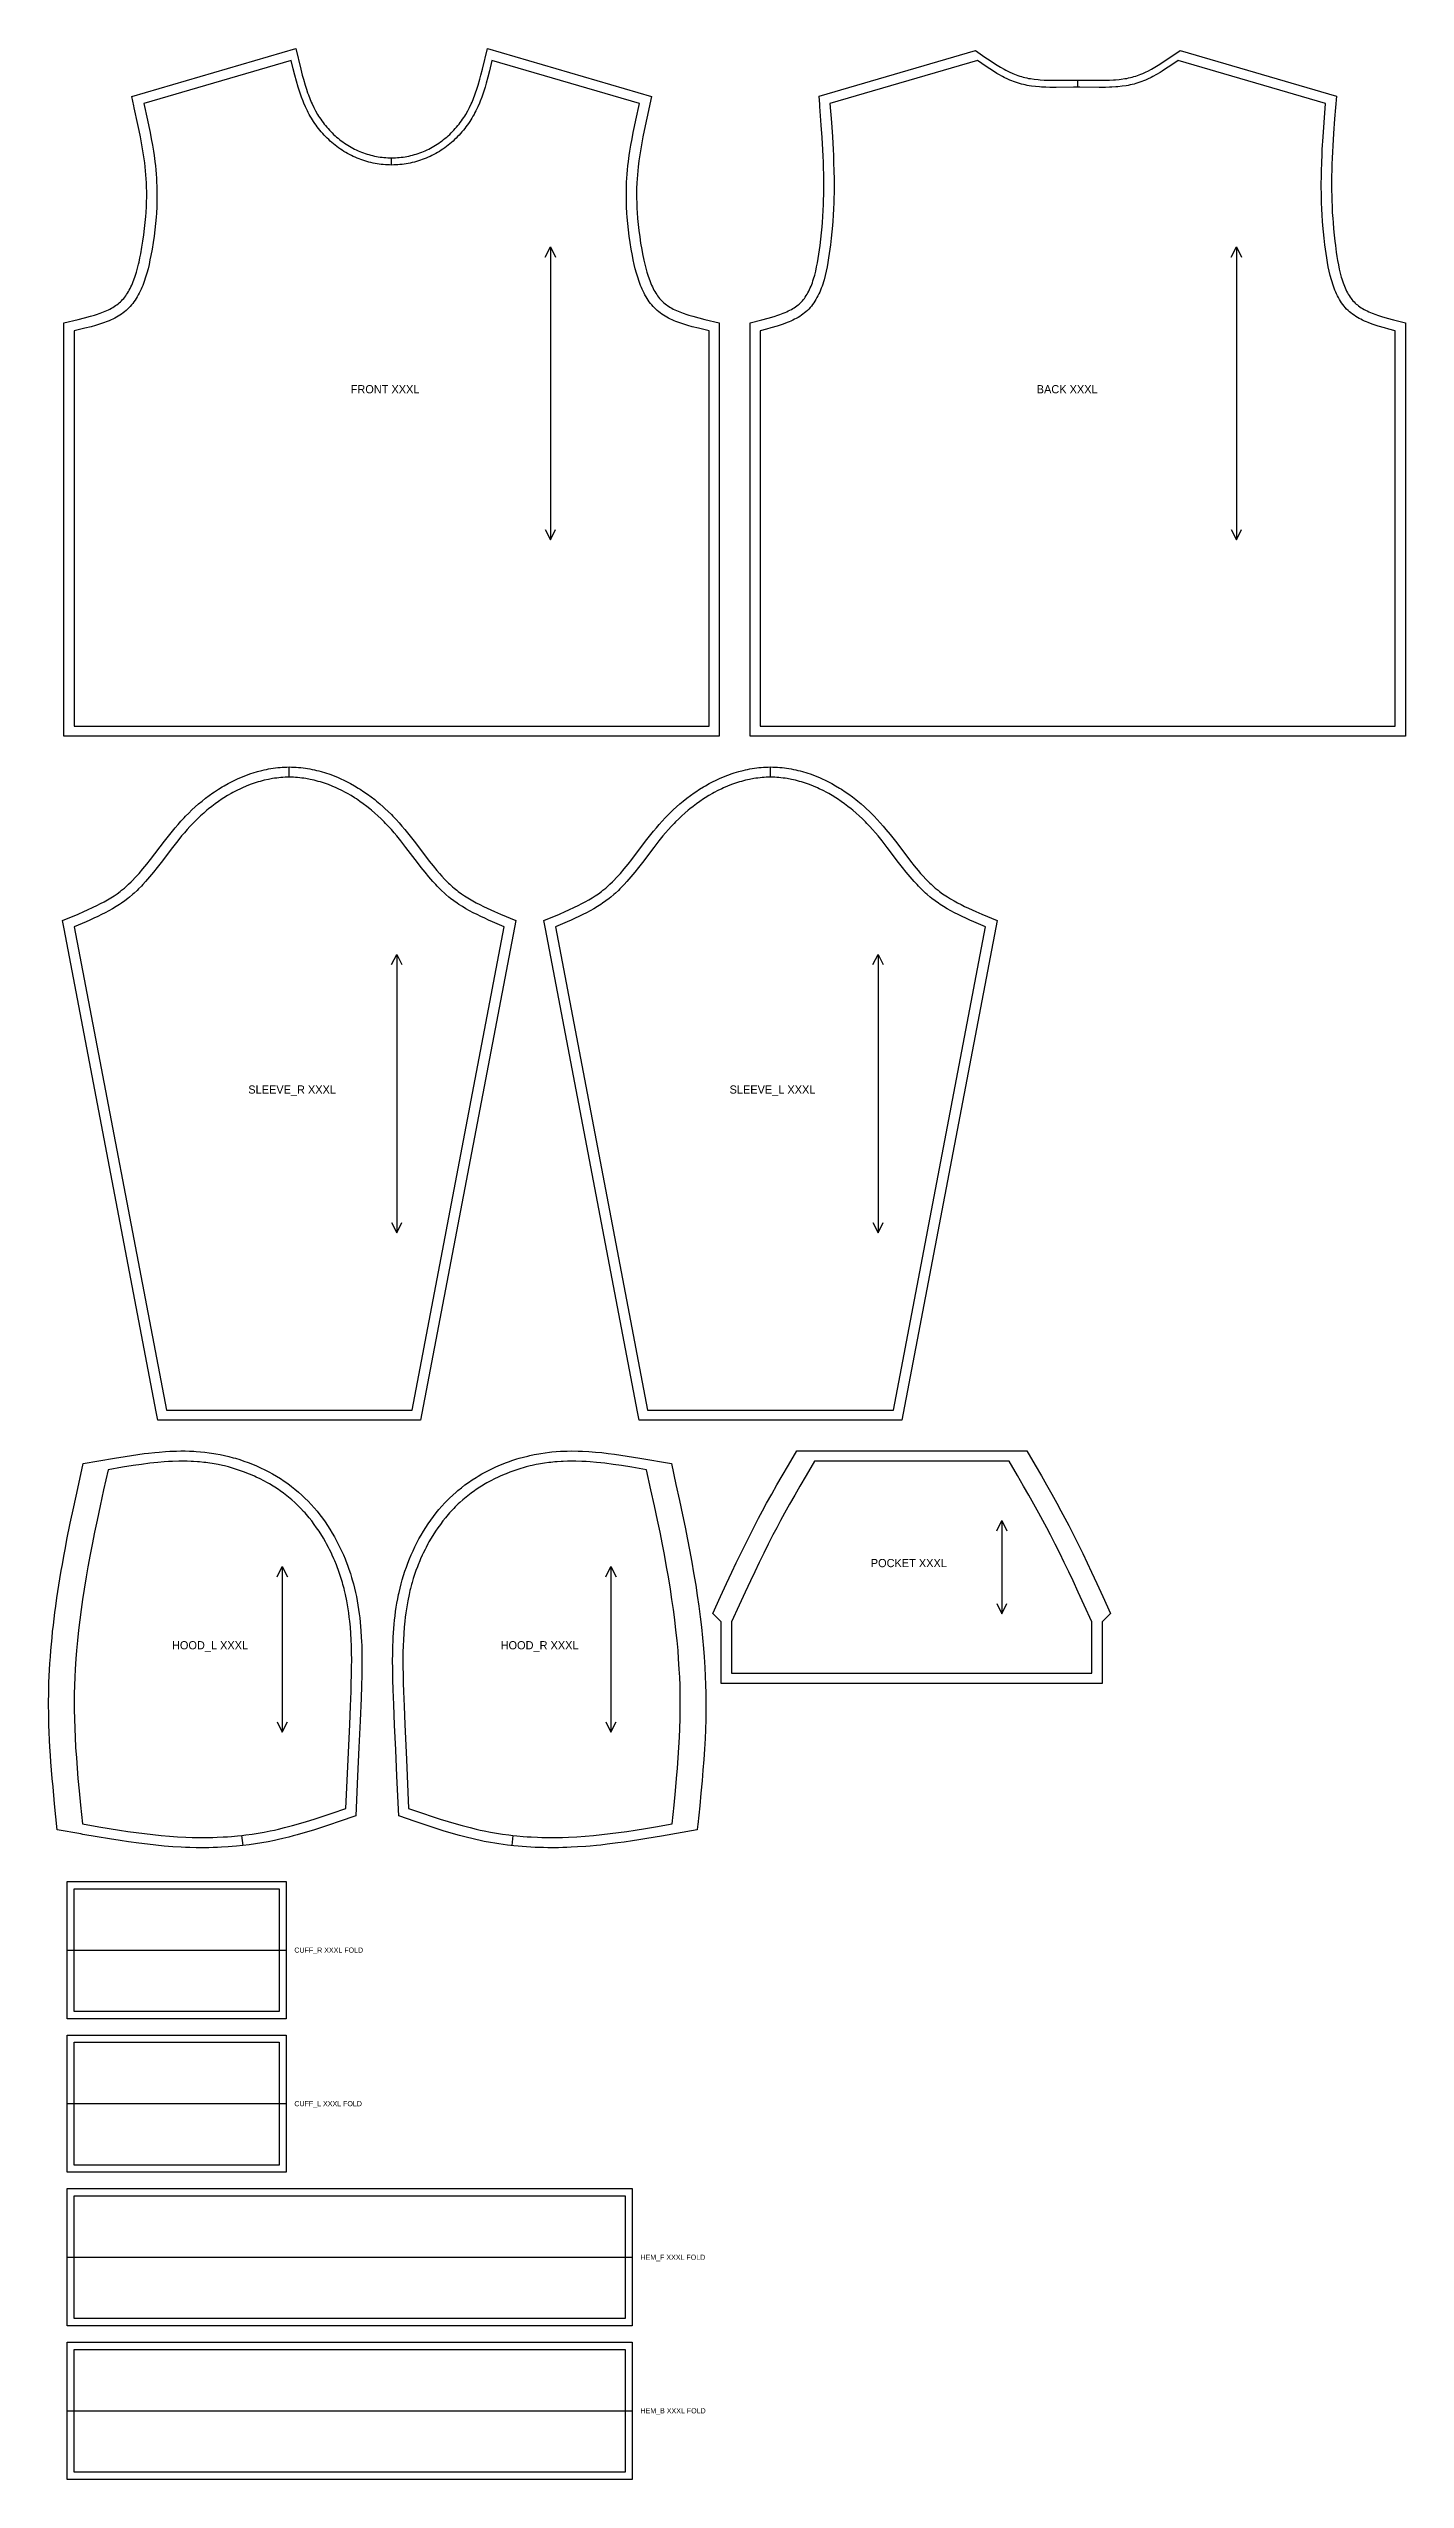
# Model space of a CAD drawing. Extents: x 10 to 1335, y 28 to 2402.
import ezdxf

# ---------------------------------------------------------------- set-up
doc = ezdxf.new("R2010")
doc.units = 0
for name, color, linetype in [('CUT', 7, 'CONTINUOUS'), ('FOLD', 6, 'CONTINUOUS'), ('GRAIN', 3, 'CONTINUOUS'), ('NOTCH', 1, 'CONTINUOUS'), ('SEW', 5, 'CONTINUOUS'), ('TEXT', 2, 'CONTINUOUS')]:
    doc.layers.add(name, color=color, linetype=linetype)

msp = doc.modelspace()

# ---------------------------------------------------------------- linework, layer by layer
at = {"layer": 'CUT'}
for points in [[(93.235, 2346.508), (91.218, 2355.645), (251.387, 2402.361), (256.25, 2382.26), (257.772, 2376.325), (258.831, 2372.417), (260.511, 2366.64), (261.707, 2362.853), (262.974, 2359.122), (263.637, 2357.28), (265.029, 2353.643), (266.516, 2350.074), (267.298, 2348.316), (268.945, 2344.855), (270.709, 2341.472), (272.601, 2338.168), (273.607, 2336.532), (274.648, 2334.915), (275.727, 2333.316), (276.84, 2331.737), (277.988, 2330.179), (279.17, 2328.643), (280.386, 2327.129), (281.634, 2325.64), (282.914, 2324.176), (284.225, 2322.739), (285.567, 2321.329), (286.938, 2319.947), (288.338, 2318.595), (289.766, 2317.274), (291.221, 2315.984), (292.703, 2314.728), (294.211, 2313.504), (295.743, 2312.316), (297.301, 2311.163), (298.881, 2310.048), (300.485, 2308.969), (302.11, 2307.93), (303.757, 2306.93), (305.424, 2305.971), (307.112, 2305.052), (308.781, 2304.195), (310.472, 2303.377), (312.181, 2302.599), (313.908, 2301.86), (315.652, 2301.162), (317.411, 2300.504), (319.186, 2299.887), (320.974, 2299.311), (322.775, 2298.777), (324.587, 2298.284), (326.411, 2297.833), (328.244, 2297.423), (330.085, 2297.056), (331.934, 2296.732), (333.789, 2296.45), (335.65, 2296.21), (337.516, 2296.014), (339.384, 2295.861), (341.255, 2295.752), (343.127, 2295.686), (345, 2295.664), (346.873, 2295.686), (348.745, 2295.752), (350.616, 2295.861), (352.484, 2296.014), (354.35, 2296.21), (356.211, 2296.45), (358.066, 2296.732), (359.915, 2297.056), (361.756, 2297.423), (363.589, 2297.833), (365.413, 2298.284), (367.225, 2298.777), (369.026, 2299.311), (370.814, 2299.887), (372.589, 2300.504), (374.348, 2301.162), (376.092, 2301.86), (377.819, 2302.599), (379.528, 2303.377), (381.219, 2304.195), (382.888, 2305.052), (384.576, 2305.971), (386.243, 2306.93), (387.89, 2307.93), (389.515, 2308.969), (391.119, 2310.048), (392.699, 2311.163), (394.257, 2312.316), (395.789, 2313.504), (397.297, 2314.728), (398.779, 2315.984), (400.234, 2317.274), (401.662, 2318.595), (403.062, 2319.947), (404.433, 2321.329), (405.775, 2322.739), (407.086, 2324.176), (408.366, 2325.64), (409.614, 2327.129), (410.83, 2328.643), (412.012, 2330.179), (413.16, 2331.737), (414.273, 2333.316), (415.352, 2334.915), (416.393, 2336.532), (417.399, 2338.168), (419.291, 2341.472), (421.055, 2344.855), (422.702, 2348.316), (423.484, 2350.074), (424.971, 2353.643), (426.363, 2357.28), (427.026, 2359.122), (428.293, 2362.853), (429.489, 2366.64), (431.169, 2372.417), (432.228, 2376.325), (433.75, 2382.26), (438.613, 2402.361), (598.782, 2355.645), (594.104, 2334.38), (591.567, 2322.338), (590.376, 2316.351), (589.621, 2312.374), (588.554, 2306.428), (587.892, 2302.478), (586.982, 2296.576), (586.437, 2292.656), (585.719, 2286.801), (585.312, 2282.913), (584.967, 2279.038), (584.689, 2275.202), (584.472, 2271.366), (584.262, 2265.607), (584.198, 2261.761), (584.213, 2255.976), (584.296, 2252.107), (584.529, 2246.278), (584.755, 2242.373), (585.199, 2236.481), (585.765, 2230.542), (586.453, 2224.549), (587.259, 2218.497), (588.181, 2212.379), (589.218, 2206.182), (589.974, 2202.032), (591.222, 2195.862), (592.143, 2191.812), (593.144, 2187.834), (594.233, 2183.949), (595.416, 2180.175), (596.045, 2178.336), (597.381, 2174.764), (598.088, 2173.037), (598.823, 2171.352), (599.586, 2169.711), (600.376, 2168.116), (601.194, 2166.569), (602.041, 2165.072), (602.915, 2163.626), (603.818, 2162.234), (604.749, 2160.896), (605.709, 2159.613), (606.698, 2158.386), (607.716, 2157.216), (608.765, 2156.102), (609.849, 2155.04), (610.945, 2154.053), (612.093, 2153.098), (613.294, 2152.174), (614.547, 2151.28), (615.852, 2150.416), (617.209, 2149.58), (618.618, 2148.771), (620.078, 2147.989), (621.587, 2147.233), (623.144, 2146.503), (624.747, 2145.797), (628.087, 2144.455), (629.82, 2143.817), (633.401, 2142.603), (635.246, 2142.023), (639.031, 2140.913), (644.92, 2139.348), (651.013, 2137.862), (665, 2134.613), (665, 1730.664), (25, 1730.664), (25, 2134.613), (38.987, 2137.862), (45.08, 2139.348), (50.969, 2140.913), (54.754, 2142.023), (56.599, 2142.603), (60.18, 2143.817), (61.913, 2144.455), (65.253, 2145.797), (66.856, 2146.503), (68.413, 2147.233), (69.922, 2147.989), (71.382, 2148.771), (72.791, 2149.58), (74.148, 2150.416), (75.453, 2151.28), (76.706, 2152.174), (77.907, 2153.098), (79.055, 2154.053), (80.151, 2155.04), (81.235, 2156.102), (82.284, 2157.216), (83.302, 2158.386), (84.291, 2159.613), (85.251, 2160.896), (86.182, 2162.234), (87.085, 2163.626), (87.959, 2165.072), (88.806, 2166.569), (89.624, 2168.116), (90.414, 2169.711), (91.177, 2171.352), (91.912, 2173.037), (92.619, 2174.764), (93.3, 2176.531), (94.584, 2180.175), (95.767, 2183.949), (96.856, 2187.834), (97.857, 2191.812), (98.327, 2193.829), (99.21, 2197.908), (100.026, 2202.032), (101.141, 2208.261), (102.139, 2214.426), (103.023, 2220.522), (103.79, 2226.553), (104.437, 2232.527), (104.963, 2238.45), (105.245, 2242.373), (105.563, 2248.225), (105.704, 2252.107), (105.806, 2257.907), (105.802, 2261.761), (105.683, 2267.527), (105.528, 2271.366), (105.311, 2275.202), (105.033, 2279.038), (104.688, 2282.913), (104.281, 2286.801), (103.816, 2290.701), (103.018, 2296.576), (102.423, 2300.508), (101.446, 2306.428), (100.744, 2310.389), (99.624, 2316.351), (98.433, 2322.338), (97.187, 2328.348), (93.683, 2344.481)], [(763.03, 2347.893), (762.404, 2355.99), (915.039, 2400.509), (924.409, 2394.067), (929.534, 2390.597), (934.627, 2387.274), (938.011, 2385.172), (939.701, 2384.162), (943.079, 2382.235), (944.767, 2381.322), (948.146, 2379.607), (951.528, 2378.055), (953.222, 2377.345), (954.918, 2376.68), (956.617, 2376.063), (958.322, 2375.495), (960.032, 2374.977), (961.762, 2374.503), (963.513, 2374.071), (965.284, 2373.679), (967.076, 2373.326), (968.887, 2373.01), (972.571, 2372.481), (976.33, 2372.08), (978.237, 2371.923), (982.104, 2371.686), (984.062, 2371.602), (988.025, 2371.495), (994.078, 2371.453), (1012.867, 2371.659), (1019.259, 2371.644), (1035.922, 2371.453), (1041.975, 2371.495), (1045.938, 2371.602), (1049.838, 2371.792), (1051.763, 2371.923), (1055.559, 2372.266), (1057.429, 2372.481), (1061.113, 2373.01), (1062.924, 2373.326), (1064.716, 2373.679), (1066.487, 2374.071), (1068.238, 2374.503), (1069.968, 2374.977), (1071.678, 2375.495), (1073.383, 2376.063), (1075.082, 2376.68), (1076.778, 2377.345), (1078.472, 2378.055), (1081.854, 2379.607), (1083.544, 2380.445), (1086.921, 2382.235), (1088.61, 2383.182), (1091.989, 2385.172), (1093.68, 2386.21), (1097.068, 2388.361), (1100.466, 2390.597), (1103.878, 2392.898), (1114.961, 2400.509), (1267.596, 2355.99), (1265.88, 2333.656), (1264.865, 2319.492), (1264.107, 2307.429), (1263.782, 2301.43), (1263.5, 2295.455), (1263.266, 2289.506), (1263.086, 2283.586), (1262.965, 2277.686), (1262.919, 2273.753), (1262.905, 2267.869), (1262.933, 2263.951), (1263.034, 2258.075), (1263.141, 2254.154), (1263.363, 2248.26), (1263.661, 2242.342), (1264.038, 2236.39), (1264.335, 2232.399), (1264.849, 2226.37), (1265.448, 2220.281), (1266.136, 2214.124), (1266.645, 2209.975), (1267.491, 2203.658), (1268.118, 2199.44), (1268.806, 2195.255), (1269.566, 2191.122), (1270.409, 2187.063), (1271.343, 2183.097), (1272.377, 2179.247), (1272.934, 2177.372), (1274.132, 2173.734), (1274.774, 2171.977), (1275.446, 2170.265), (1276.147, 2168.599), (1276.879, 2166.983), (1277.641, 2165.417), (1278.434, 2163.905), (1279.258, 2162.449), (1280.113, 2161.048), (1280.998, 2159.706), (1281.915, 2158.421), (1282.863, 2157.197), (1283.844, 2156.031), (1284.858, 2154.924), (1285.912, 2153.871), (1286.977, 2152.897), (1288.102, 2151.953), (1289.287, 2151.038), (1290.53, 2150.151), (1291.832, 2149.292), (1293.193, 2148.459), (1294.611, 2147.652), (1296.085, 2146.869), (1297.613, 2146.112), (1299.194, 2145.378), (1300.825, 2144.666), (1302.504, 2143.977), (1305.997, 2142.658), (1307.805, 2142.027), (1311.533, 2140.813), (1317.366, 2139.086), (1323.425, 2137.428), (1335, 2134.363), (1335, 1730.664), (695, 1730.664), (695, 2134.363), (706.575, 2137.428), (712.634, 2139.086), (718.467, 2140.813), (722.195, 2142.027), (724.003, 2142.658), (727.496, 2143.977), (729.175, 2144.666), (730.806, 2145.378), (732.387, 2146.112), (733.915, 2146.869), (735.389, 2147.652), (736.807, 2148.459), (738.168, 2149.292), (739.47, 2150.151), (740.713, 2151.038), (741.898, 2151.953), (743.023, 2152.897), (744.088, 2153.871), (745.142, 2154.924), (746.156, 2156.031), (747.137, 2157.197), (748.085, 2158.421), (749.002, 2159.706), (749.887, 2161.048), (750.742, 2162.449), (751.566, 2163.905), (752.359, 2165.417), (753.121, 2166.983), (753.853, 2168.599), (754.554, 2170.265), (755.226, 2171.977), (755.868, 2173.734), (756.481, 2175.533), (757.066, 2177.372), (758.153, 2181.156), (759.136, 2185.067), (760.023, 2189.082), (760.823, 2193.181), (761.546, 2197.342), (762.202, 2201.546), (762.802, 2205.773), (763.355, 2209.975), (764.103, 2216.184), (764.761, 2222.318), (765.332, 2228.386), (765.665, 2232.399), (766.096, 2238.378), (766.447, 2244.318), (766.719, 2250.227), (766.859, 2254.154), (767.008, 2260.034), (767.067, 2263.951), (767.098, 2269.829), (767.081, 2273.753), (767.002, 2279.656), (766.86, 2285.556), (766.662, 2291.486), (766.411, 2297.444), (766.114, 2303.427), (765.402, 2315.462), (764.568, 2327.575), (763.187, 2345.856)], [(25.177, 1542.691), (23.665, 1550.623), (38.761, 1557.031), (44.417, 1559.488), (48.131, 1561.146), (53.602, 1563.682), (57.173, 1565.415), (60.674, 1567.19), (64.099, 1569.013), (67.442, 1570.891), (70.697, 1572.83), (73.857, 1574.835), (76.919, 1576.914), (79.877, 1579.071), (81.317, 1580.183), (84.087, 1582.446), (86.798, 1584.822), (88.133, 1586.05), (90.766, 1588.586), (92.066, 1589.892), (94.634, 1592.576), (95.904, 1593.952), (98.42, 1596.769), (102.144, 1601.143), (105.825, 1605.676), (109.484, 1610.343), (123.06, 1628.185), (128.217, 1634.783), (130.87, 1638.07), (133.585, 1641.338), (136.368, 1644.579), (139.25, 1647.808), (142.225, 1651.007), (143.739, 1652.583), (146.819, 1655.686), (149.968, 1658.722), (153.186, 1661.686), (156.473, 1664.575), (159.829, 1667.385), (163.255, 1670.112), (166.749, 1672.752), (170.312, 1675.303), (172.119, 1676.543), (175.785, 1678.95), (179.519, 1681.258), (181.412, 1682.373), (185.248, 1684.522), (189.152, 1686.562), (191.129, 1687.539), (195.134, 1689.405), (199.204, 1691.15), (203.334, 1692.768), (207.525, 1694.255), (209.643, 1694.948), (213.919, 1696.227), (218.245, 1697.36), (220.426, 1697.869), (222.618, 1698.338), (224.82, 1698.767), (227.032, 1699.155), (229.253, 1699.501), (231.483, 1699.804), (233.72, 1700.063), (235.965, 1700.277), (238.216, 1700.445), (240.472, 1700.566), (242.734, 1700.64), (245, 1700.664), (247.266, 1700.64), (249.528, 1700.566), (251.784, 1700.445), (254.035, 1700.277), (256.28, 1700.063), (258.517, 1699.804), (260.747, 1699.501), (262.968, 1699.155), (265.18, 1698.767), (267.382, 1698.338), (269.574, 1697.869), (271.755, 1697.36), (273.924, 1696.812), (276.081, 1696.227), (280.357, 1694.948), (284.578, 1693.528), (288.739, 1691.975), (292.839, 1690.293), (294.866, 1689.405), (298.871, 1687.539), (302.808, 1685.556), (304.752, 1684.522), (308.588, 1682.373), (312.356, 1680.117), (314.215, 1678.95), (317.881, 1676.543), (321.478, 1674.039), (325.007, 1671.443), (328.467, 1668.759), (330.171, 1667.385), (333.527, 1664.575), (336.814, 1661.686), (338.432, 1660.213), (341.615, 1657.213), (344.73, 1654.143), (346.261, 1652.583), (349.271, 1649.415), (352.211, 1646.187), (355.032, 1642.963), (357.78, 1639.707), (361.783, 1634.783), (366.94, 1628.185), (378.079, 1613.516), (381.734, 1608.774), (385.398, 1604.149), (389.092, 1599.666), (391.58, 1596.769), (394.096, 1593.952), (396.645, 1591.222), (397.934, 1589.892), (400.544, 1587.306), (401.867, 1586.05), (404.55, 1583.62), (405.913, 1582.446), (408.683, 1580.183), (410.123, 1579.071), (413.081, 1576.914), (416.143, 1574.835), (417.711, 1573.824), (420.919, 1571.852), (424.219, 1569.945), (427.604, 1568.095), (431.068, 1566.297), (434.604, 1564.543), (438.207, 1562.829), (441.869, 1561.146), (445.583, 1559.488), (451.239, 1557.031), (466.335, 1550.623), (373.273, 1062.564), (116.727, 1062.564), (115.177, 1070.691)], [(495.177, 1542.691), (493.665, 1550.623), (508.761, 1557.031), (514.417, 1559.488), (518.131, 1561.146), (523.602, 1563.682), (527.173, 1565.415), (530.674, 1567.19), (534.099, 1569.013), (537.442, 1570.891), (540.697, 1572.83), (543.857, 1574.835), (546.919, 1576.914), (549.877, 1579.071), (551.317, 1580.183), (554.087, 1582.446), (556.798, 1584.822), (558.133, 1586.05), (560.766, 1588.586), (562.066, 1589.892), (564.634, 1592.576), (565.904, 1593.952), (568.42, 1596.769), (572.144, 1601.143), (575.825, 1605.676), (579.484, 1610.343), (593.06, 1628.185), (598.217, 1634.783), (600.87, 1638.07), (603.585, 1641.338), (606.368, 1644.579), (609.25, 1647.808), (612.225, 1651.007), (613.739, 1652.583), (616.819, 1655.686), (619.968, 1658.722), (623.186, 1661.686), (626.473, 1664.575), (629.829, 1667.385), (633.255, 1670.112), (636.749, 1672.752), (640.312, 1675.303), (642.119, 1676.543), (645.785, 1678.95), (649.519, 1681.258), (651.412, 1682.373), (655.248, 1684.522), (659.152, 1686.562), (661.129, 1687.539), (665.134, 1689.405), (669.204, 1691.15), (673.334, 1692.768), (677.525, 1694.255), (679.643, 1694.948), (683.919, 1696.227), (688.245, 1697.36), (690.426, 1697.869), (692.618, 1698.338), (694.82, 1698.767), (697.032, 1699.155), (699.253, 1699.501), (701.483, 1699.804), (703.72, 1700.063), (705.965, 1700.277), (708.216, 1700.445), (710.472, 1700.566), (712.734, 1700.64), (715, 1700.664), (717.266, 1700.64), (719.528, 1700.566), (721.784, 1700.445), (724.035, 1700.277), (726.28, 1700.063), (728.517, 1699.804), (730.747, 1699.501), (732.968, 1699.155), (735.18, 1698.767), (737.382, 1698.338), (739.574, 1697.869), (741.755, 1697.36), (743.924, 1696.812), (746.081, 1696.227), (750.357, 1694.948), (754.578, 1693.528), (758.739, 1691.975), (762.839, 1690.293), (764.866, 1689.405), (768.871, 1687.539), (772.808, 1685.556), (774.752, 1684.522), (778.588, 1682.373), (782.356, 1680.117), (784.215, 1678.95), (787.881, 1676.543), (791.478, 1674.039), (795.007, 1671.443), (798.467, 1668.759), (800.171, 1667.385), (803.527, 1664.575), (806.814, 1661.686), (808.432, 1660.213), (811.615, 1657.213), (814.73, 1654.143), (816.261, 1652.583), (819.271, 1649.415), (822.211, 1646.187), (825.032, 1642.963), (827.78, 1639.707), (831.783, 1634.783), (836.94, 1628.185), (848.079, 1613.516), (851.734, 1608.774), (855.398, 1604.149), (859.092, 1599.666), (861.58, 1596.769), (864.096, 1593.952), (866.645, 1591.222), (867.934, 1589.892), (870.544, 1587.306), (871.867, 1586.05), (874.55, 1583.62), (875.913, 1582.446), (878.683, 1580.183), (880.123, 1579.071), (883.081, 1576.914), (886.143, 1574.835), (887.711, 1573.824), (890.919, 1571.852), (894.219, 1569.945), (897.604, 1568.095), (901.068, 1566.297), (904.604, 1564.543), (908.207, 1562.829), (911.869, 1561.146), (915.583, 1559.488), (921.239, 1557.031), (936.335, 1550.623), (843.273, 1062.564), (586.727, 1062.564), (585.177, 1070.691)], [(41.3, 658.429), (18.484, 662.394), (15.887, 688.019), (14.33, 704.339), (13.601, 712.537), (12.915, 720.758), (12.281, 729.005), (11.844, 735.206), (11.321, 743.496), (10.977, 749.73), (10.591, 758.064), (10.36, 764.332), (10.182, 770.613), (10.063, 776.909), (10.005, 783.22), (10.012, 789.543), (10.055, 793.738), (10.174, 800.024), (10.358, 806.303), (10.604, 812.575), (10.913, 818.839), (11.28, 825.094), (11.705, 831.342), (12.186, 837.58), (12.72, 843.809), (13.307, 850.029), (13.944, 856.239), (14.629, 862.438), (15.361, 868.627), (16.138, 874.805), (16.958, 880.971), (18.116, 889.175), (19.98, 901.44), (20.966, 907.553), (22.334, 915.684), (23.396, 921.766), (24.864, 929.886), (26.38, 937.979), (27.939, 946.047), (31.169, 962.112), (34.517, 978.09), (38.379, 995.97), (43.734, 1020.277), (74.484, 1025.527), (84.738, 1027.219), (90.92, 1028.184), (97.126, 1029.093), (103.356, 1029.93), (107.521, 1030.441), (113.79, 1031.124), (117.982, 1031.518), (124.29, 1032.003), (128.509, 1032.249), (134.857, 1032.491), (139.102, 1032.56), (143.357, 1032.549), (147.622, 1032.453), (151.896, 1032.268), (154.037, 1032.14), (158.325, 1031.811), (162.622, 1031.379), (166.917, 1030.842), (171.201, 1030.198), (173.341, 1029.836), (177.612, 1029.032), (181.87, 1028.122), (186.111, 1027.106), (190.332, 1025.984), (192.434, 1025.384), (196.619, 1024.104), (200.774, 1022.72), (204.898, 1021.231), (208.985, 1019.637), (213.034, 1017.94), (217.039, 1016.138), (220.998, 1014.232), (224.906, 1012.223), (228.761, 1010.11), (232.559, 1007.894), (236.295, 1005.574), (239.966, 1003.151), (243.568, 1000.625), (247.097, 997.995), (250.55, 995.262), (253.922, 992.427), (257.181, 989.516), (260.349, 986.514), (263.425, 983.425), (266.41, 980.253), (269.303, 977.002), (272.105, 973.676), (274.816, 970.277), (277.436, 966.809), (279.965, 963.277), (282.404, 959.683), (284.752, 956.03), (287.01, 952.323), (289.178, 948.564), (291.256, 944.757), (292.261, 942.836), (294.204, 938.962), (296.058, 935.048), (297.823, 931.097), (299.498, 927.112), (300.302, 925.108), (301.843, 921.078), (303.295, 917.022), (304.659, 912.944), (305.933, 908.845), (306.536, 906.789), (307.677, 902.667), (308.729, 898.53), (309.694, 894.388), (310.575, 890.241), (311.375, 886.09), (312.098, 881.936), (312.747, 877.78), (313.325, 873.622), (313.835, 869.462), (314.282, 865.303), (314.668, 861.144), (314.996, 856.986), (315.388, 850.752), (315.588, 846.599), (315.741, 842.449), (315.852, 838.302), (315.945, 832.09), (315.949, 823.823), (315.799, 813.523), (315.519, 803.266), (315.083, 791.026), (314.195, 768.858), (313.072, 742.771), (311.798, 714.76), (309.98, 676.014), (293.896, 670.533), (284.201, 667.28), (276.403, 664.727), (268.561, 662.243), (260.672, 659.85), (252.728, 657.573), (248.735, 656.484), (244.726, 655.432), (238.683, 653.932), (234.634, 652.987), (230.566, 652.089), (224.432, 650.839), (218.278, 649.717), (212.112, 648.724), (205.928, 647.856), (199.729, 647.11), (193.517, 646.482), (189.37, 646.128), (185.22, 645.823), (178.989, 645.459), (174.832, 645.276), (170.675, 645.141), (166.518, 645.051), (162.361, 645.006), (158.205, 645.005), (154.051, 645.047), (147.825, 645.19), (143.68, 645.336), (139.539, 645.522), (131.273, 646.01), (122.982, 646.652), (114.675, 647.437), (106.404, 648.348), (98.168, 649.371), (87.918, 650.783), (79.752, 652.003), (69.582, 653.616), (57.43, 655.644), (43.312, 658.079)], [(643.784, 665.735), (643.442, 662.394), (608.536, 656.335), (594.373, 653.948), (586.247, 652.637), (580.135, 651.691), (571.962, 650.49), (565.812, 649.642), (555.522, 648.348), (549.322, 647.654), (545.178, 647.228), (538.944, 646.652), (534.776, 646.311), (526.523, 645.747), (520.317, 645.424), (516.174, 645.258), (512.026, 645.132), (507.875, 645.047), (501.643, 645), (497.487, 645.023), (493.33, 645.09), (489.172, 645.203), (485.015, 645.362), (480.86, 645.568), (476.706, 645.823), (472.556, 646.128), (468.409, 646.482), (464.267, 646.887), (458.063, 647.594), (453.935, 648.132), (449.814, 648.724), (445.701, 649.372), (441.597, 650.076), (435.445, 651.243), (431.359, 652.089), (427.292, 652.987), (423.243, 653.932), (419.21, 654.922), (415.193, 655.953), (411.192, 657.024), (403.235, 659.269), (395.332, 661.635), (387.479, 664.098), (377.725, 667.28), (368.03, 670.533), (351.945, 676.014), (350.128, 714.76), (348.943, 740.767), (347.899, 764.839), (347.079, 784.962), (346.543, 799.177), (346.226, 809.414), (346.018, 819.698), (345.963, 827.954), (346.003, 834.159), (346.074, 838.302), (346.185, 842.449), (346.338, 846.599), (346.537, 850.752), (346.786, 854.908), (347.087, 859.065), (347.444, 863.224), (347.86, 867.383), (348.338, 871.542), (348.882, 875.701), (349.495, 879.858), (350.18, 884.014), (350.941, 888.166), (351.781, 892.315), (352.232, 894.388), (353.197, 898.53), (354.249, 902.667), (355.389, 906.789), (356.619, 910.897), (357.938, 914.986), (359.345, 919.053), (360.842, 923.097), (362.428, 927.112), (364.103, 931.097), (365.868, 935.048), (367.722, 938.962), (369.665, 942.836), (371.698, 946.666), (373.821, 950.45), (376.034, 954.183), (378.337, 957.864), (380.73, 961.487), (383.214, 965.051), (385.788, 968.551), (388.454, 971.985), (391.21, 975.348), (394.058, 978.637), (396.997, 981.849), (398.501, 983.425), (401.577, 986.514), (404.745, 989.516), (408.004, 992.427), (409.679, 993.858), (413.092, 996.642), (416.584, 999.323), (420.15, 1001.901), (423.787, 1004.375), (427.491, 1006.747), (429.367, 1007.894), (433.165, 1010.11), (437.019, 1012.223), (438.967, 1013.241), (442.902, 1015.198), (446.884, 1017.052), (448.892, 1017.94), (452.941, 1019.637), (457.028, 1021.231), (459.086, 1021.988), (463.226, 1023.425), (467.396, 1024.757), (469.492, 1025.384), (473.702, 1026.558), (477.933, 1027.627), (480.056, 1028.122), (484.314, 1029.032), (488.585, 1029.836), (490.724, 1030.198), (495.009, 1030.842), (499.304, 1031.379), (501.453, 1031.608), (505.746, 1031.988), (510.029, 1032.268), (512.168, 1032.372), (516.438, 1032.512), (520.698, 1032.564), (527.069, 1032.491), (531.303, 1032.347), (537.635, 1032.003), (543.944, 1031.518), (550.228, 1030.908), (556.489, 1030.191), (562.726, 1029.381), (568.94, 1028.494), (575.13, 1027.546), (587.442, 1025.527), (618.192, 1020.277), (622.679, 999.932), (626.13, 984.06), (629.095, 970.111), (631.577, 958.105), (633.987, 946.047), (635.929, 935.958), (638.168, 923.799), (639.939, 913.654), (641.946, 901.44), (643.51, 891.223), (644.968, 880.971), (646.31, 870.688), (647.53, 860.373), (648.619, 850.029), (649.568, 839.658), (650.221, 831.342), (650.897, 820.925), (651.321, 812.575), (651.637, 804.211), (651.839, 795.834), (651.923, 787.434), (651.889, 779.011), (651.744, 770.613), (651.418, 760.152), (651.053, 751.811), (650.481, 741.421), (649.794, 731.07), (649.011, 720.758), (648.146, 710.485), (647.025, 698.208), (645.837, 685.985), (643.991, 667.753)], [(676.926, 805.564), (666.926, 805.564), (666.926, 865.564), (658.736, 873.879), (666.256, 890.305), (672.16, 903.105), (677.282, 914.083), (681.607, 923.229), (685.993, 932.366), (690.45, 941.491), (694.989, 950.597), (699.619, 959.679), (703.396, 966.925), (707.251, 974.164), (711.193, 981.409), (716.186, 990.394), (721.238, 999.31), (726.332, 1008.164), (732.478, 1018.72), (740.685, 1032.702), (757.926, 1032.564), (947.926, 1032.564), (965.166, 1032.702), (973.374, 1018.72), (979.52, 1008.164), (984.614, 999.31), (989.666, 990.394), (994.659, 981.409), (998.601, 974.164), (1002.456, 966.925), (1006.233, 959.679), (1010.863, 950.597), (1015.402, 941.491), (1019.859, 932.366), (1024.245, 923.229), (1028.57, 914.083), (1033.692, 903.105), (1039.596, 890.305), (1047.116, 873.879), (1038.926, 865.564), (1038.926, 805.564), (1028.926, 805.564)], [(28, 612), (242, 612), (242, 478), (28, 478)], [(28, 462), (242, 462), (242, 328), (28, 328)], [(28, 312), (580, 312), (580, 178), (28, 178)], [(28, 162), (580, 162), (580, 28), (28, 28)]]:
    msp.add_lwpolyline(points, close=True, dxfattribs=at)
at = {"layer": 'FOLD'}
for points in [[(28, 545), (242, 545)], [(28, 395), (242, 395)], [(28, 245), (580, 245)], [(28, 95), (580, 95)]]:
    msp.add_lwpolyline(points, dxfattribs=at)
at = {"layer": 'GRAIN'}
for points in [[(495, 2198.664), (500, 2208.664), (505, 2198.664)], [(500, 2208.664), (500, 1922.664)], [(1165, 2198.664), (1170, 2208.664), (1175, 2198.664)], [(1170, 2208.664), (1170, 1922.664)], [(495, 1932.664), (500, 1922.664), (505, 1932.664)], [(1165, 1932.664), (1170, 1922.664), (1175, 1932.664)], [(345, 1507.596), (350, 1517.596), (355, 1507.596)], [(350, 1517.596), (350, 1245.632)], [(815, 1507.596), (820, 1517.596), (825, 1507.596)], [(820, 1517.596), (820, 1245.632)], [(345, 1255.632), (350, 1245.632), (355, 1255.632)], [(815, 1255.632), (820, 1245.632), (825, 1255.632)], [(935.926, 954.604), (940.926, 964.604), (945.926, 954.604)], [(940.926, 964.604), (940.926, 873.524)], [(233.222, 909.646), (238.222, 919.646), (243.222, 909.646)], [(238.222, 919.646), (238.222, 757.918)], [(554.185, 909.646), (559.185, 919.646), (564.185, 909.646)], [(559.185, 919.646), (559.185, 757.918)], [(935.926, 883.524), (940.926, 873.524), (945.926, 883.524)], [(233.222, 767.918), (238.222, 757.918), (243.222, 767.918)], [(554.185, 767.918), (559.185, 757.918), (564.185, 767.918)]]:
    msp.add_lwpolyline(points, dxfattribs=at)
at = {"layer": 'NOTCH'}
for points in [[(1015, 2364.664), (1015, 2371.664)], [(345, 2288.664), (345, 2295.664)], [(245, 1690.664), (245, 1700.664)], [(715, 1690.664), (715, 1700.664)], [(198.433, 657.028), (199.526, 647.088)], [(463.493, 657.028), (462.4, 647.088)]]:
    msp.add_lwpolyline(points, dxfattribs=at)
at = {"layer": 'SEW'}
for points in [[(103, 2348.664), (106.541, 2332.44), (107.817, 2326.359), (109.045, 2320.279), (110.211, 2314.202), (111.301, 2308.128), (112.302, 2302.058), (112.914, 2298.014), (113.738, 2291.952), (114.219, 2287.914), (114.641, 2283.878), (115, 2279.844), (115.291, 2275.846), (115.516, 2271.849), (115.678, 2267.852), (115.801, 2261.85), (115.806, 2257.842), (115.699, 2251.818), (115.553, 2247.79), (115.224, 2241.726), (114.932, 2237.665), (114.389, 2231.545), (113.721, 2225.383), (112.931, 2219.172), (112.023, 2212.908), (111, 2206.584), (109.851, 2200.169), (109.003, 2195.884), (108.078, 2191.612), (107.065, 2187.372), (105.952, 2183.18), (104.73, 2179.055), (103.387, 2175.012), (102.666, 2173.027), (101.912, 2171.07), (101.122, 2169.142), (100.295, 2167.246), (99.43, 2165.384), (98.525, 2163.558), (97.579, 2161.77), (96.591, 2160.022), (95.559, 2158.317), (94.482, 2156.657), (93.359, 2155.043), (92.188, 2153.478), (90.968, 2151.965), (89.697, 2150.505), (88.375, 2149.101), (87, 2147.754), (85.603, 2146.495), (84.156, 2145.291), (82.661, 2144.14), (81.119, 2143.04), (79.532, 2141.989), (77.903, 2140.985), (76.232, 2140.026), (74.523, 2139.11), (72.777, 2138.235), (70.995, 2137.399), (69.18, 2136.6), (67.333, 2135.836), (63.551, 2134.403), (61.621, 2133.731), (57.689, 2132.463), (55.691, 2131.865), (51.642, 2130.726), (45.462, 2129.137), (35, 2126.664), (35, 1740.664), (655, 1740.664), (655, 2126.664), (644.538, 2129.137), (638.358, 2130.726), (634.309, 2131.865), (632.311, 2132.463), (628.379, 2133.731), (626.449, 2134.403), (622.667, 2135.836), (620.82, 2136.6), (619.005, 2137.399), (617.223, 2138.235), (615.477, 2139.11), (613.768, 2140.026), (612.097, 2140.985), (610.468, 2141.989), (608.881, 2143.04), (607.339, 2144.14), (605.844, 2145.291), (604.397, 2146.495), (603, 2147.754), (601.625, 2149.101), (600.303, 2150.505), (599.032, 2151.965), (597.812, 2153.478), (596.641, 2155.043), (595.518, 2156.657), (594.441, 2158.317), (593.409, 2160.022), (592.421, 2161.77), (591.475, 2163.558), (590.57, 2165.384), (589.705, 2167.246), (588.878, 2169.142), (588.088, 2171.07), (587.334, 2173.027), (586.613, 2175.012), (585.27, 2179.055), (584.048, 2183.18), (582.935, 2187.372), (581.922, 2191.612), (580.997, 2195.884), (580.149, 2200.169), (579, 2206.584), (577.977, 2212.908), (577.069, 2219.172), (576.279, 2225.383), (575.611, 2231.545), (575.068, 2237.665), (574.776, 2241.726), (574.447, 2247.79), (574.301, 2251.818), (574.194, 2257.842), (574.199, 2261.85), (574.322, 2267.852), (574.484, 2271.849), (574.709, 2275.846), (575, 2279.844), (575.359, 2283.878), (575.781, 2287.914), (576.262, 2291.952), (577.086, 2298.014), (577.698, 2302.058), (578.699, 2308.128), (579.789, 2314.202), (580.955, 2320.279), (582.183, 2326.359), (583.459, 2332.44), (587, 2348.664), (443, 2390.664), (440.541, 2380.563), (438.995, 2374.535), (437.352, 2368.553), (436.184, 2364.598), (434.946, 2360.676), (434.297, 2358.729), (432.933, 2354.866), (431.472, 2351.048), (430.701, 2349.157), (429.074, 2345.417), (427.321, 2341.735), (426.395, 2339.917), (425.434, 2338.116), (424.436, 2336.331), (423.4, 2334.564), (422.318, 2332.804), (421.196, 2331.063), (420.036, 2329.342), (418.838, 2327.644), (417.604, 2325.968), (416.332, 2324.316), (415.025, 2322.689), (413.683, 2321.088), (412.307, 2319.514), (410.897, 2317.968), (409.454, 2316.451), (407.978, 2314.964), (406.471, 2313.508), (404.933, 2312.085), (403.364, 2310.695), (401.766, 2309.34), (400.139, 2308.02), (398.484, 2306.736), (396.801, 2305.491), (395.091, 2304.283), (393.354, 2303.116), (391.592, 2301.989), (389.806, 2300.904), (387.995, 2299.862), (386.16, 2298.864), (384.343, 2297.931), (382.504, 2297.041), (380.646, 2296.195), (378.769, 2295.392), (376.875, 2294.634), (374.964, 2293.919), (373.037, 2293.249), (371.095, 2292.624), (369.14, 2292.044), (367.172, 2291.509), (365.193, 2291.019), (363.204, 2290.574), (361.205, 2290.176), (359.197, 2289.824), (357.183, 2289.517), (355.162, 2289.258), (353.136, 2289.045), (351.105, 2288.879), (349.072, 2288.76), (347.037, 2288.688), (345, 2288.664), (342.963, 2288.688), (340.928, 2288.76), (338.895, 2288.879), (336.864, 2289.045), (334.838, 2289.258), (332.817, 2289.517), (330.803, 2289.824), (328.795, 2290.176), (326.796, 2290.574), (324.807, 2291.019), (322.828, 2291.509), (320.86, 2292.044), (318.905, 2292.624), (316.963, 2293.249), (315.036, 2293.919), (313.125, 2294.634), (311.231, 2295.392), (309.354, 2296.195), (307.496, 2297.041), (305.657, 2297.931), (303.84, 2298.864), (302.005, 2299.862), (300.194, 2300.904), (298.408, 2301.989), (296.646, 2303.116), (294.909, 2304.283), (293.199, 2305.491), (291.516, 2306.736), (289.861, 2308.02), (288.234, 2309.34), (286.636, 2310.695), (285.067, 2312.085), (283.529, 2313.508), (282.022, 2314.964), (280.546, 2316.451), (279.103, 2317.968), (277.693, 2319.514), (276.317, 2321.088), (274.975, 2322.689), (273.668, 2324.316), (272.396, 2325.968), (271.162, 2327.644), (269.964, 2329.342), (268.804, 2331.063), (267.682, 2332.804), (266.6, 2334.564), (265.564, 2336.331), (264.566, 2338.116), (263.605, 2339.917), (262.679, 2341.735), (260.926, 2345.417), (259.299, 2349.157), (258.528, 2351.048), (257.067, 2354.866), (255.703, 2358.729), (255.054, 2360.676), (253.816, 2364.598), (252.087, 2370.541), (250.481, 2376.54), (248.959, 2382.58), (247, 2390.664)], [(773, 2348.664), (774.394, 2330.332), (775.381, 2316.107), (776.1, 2303.958), (776.401, 2297.903), (776.655, 2291.865), (776.959, 2281.842), (777.061, 2275.835), (777.093, 2271.833), (777.085, 2265.837), (777.04, 2261.841), (776.913, 2255.842), (776.787, 2251.835), (776.534, 2245.808), (776.203, 2239.751), (775.79, 2233.657), (775.469, 2229.568), (774.915, 2223.389), (774.273, 2217.149), (773.54, 2210.836), (773, 2206.584), (772.409, 2202.252), (771.762, 2197.899), (771.046, 2193.544), (770.248, 2189.206), (769.356, 2184.905), (768.355, 2180.658), (767.234, 2176.485), (766.624, 2174.432), (765.979, 2172.405), (765.297, 2170.405), (764.577, 2168.435), (763.818, 2166.498), (763.016, 2164.596), (762.172, 2162.731), (761.283, 2160.905), (760.347, 2159.122), (759.364, 2157.382), (758.331, 2155.69), (757.246, 2154.046), (756.109, 2152.454), (754.918, 2150.915), (753.67, 2149.432), (752.365, 2148.008), (751, 2146.644), (749.613, 2145.376), (748.171, 2144.165), (746.675, 2143.009), (745.128, 2141.906), (743.533, 2140.853), (741.892, 2139.848), (740.207, 2138.889), (738.48, 2137.972), (736.714, 2137.097), (734.911, 2136.259), (733.074, 2135.458), (731.204, 2134.689), (727.376, 2133.244), (725.422, 2132.562), (721.449, 2131.268), (715.356, 2129.464), (711.232, 2128.325), (705, 2126.664), (705, 1740.664), (1325, 1740.664), (1325, 2126.664), (1318.768, 2128.325), (1314.644, 2129.464), (1308.551, 2131.268), (1304.578, 2132.562), (1302.624, 2133.244), (1298.796, 2134.689), (1296.926, 2135.458), (1295.089, 2136.259), (1293.286, 2137.097), (1291.52, 2137.972), (1289.793, 2138.889), (1288.108, 2139.848), (1286.467, 2140.853), (1284.872, 2141.906), (1283.325, 2143.009), (1281.829, 2144.165), (1280.387, 2145.376), (1279, 2146.644), (1277.635, 2148.008), (1276.33, 2149.432), (1275.082, 2150.915), (1273.891, 2152.454), (1272.754, 2154.046), (1271.669, 2155.69), (1270.636, 2157.382), (1269.653, 2159.122), (1268.717, 2160.905), (1267.828, 2162.731), (1266.984, 2164.596), (1266.182, 2166.498), (1265.423, 2168.435), (1264.703, 2170.405), (1264.021, 2172.405), (1263.376, 2174.432), (1262.766, 2176.485), (1261.645, 2180.658), (1260.644, 2184.905), (1259.752, 2189.206), (1258.954, 2193.544), (1258.238, 2197.899), (1257.591, 2202.252), (1257, 2206.584), (1256.46, 2210.836), (1255.727, 2217.149), (1255.085, 2223.389), (1254.531, 2229.568), (1254.21, 2233.657), (1253.797, 2239.751), (1253.466, 2245.808), (1253.213, 2251.835), (1253.087, 2255.842), (1252.96, 2261.841), (1252.915, 2265.837), (1252.907, 2271.833), (1252.939, 2275.835), (1253.041, 2281.842), (1253.345, 2291.865), (1253.599, 2297.903), (1253.9, 2303.958), (1254.619, 2316.107), (1255.606, 2330.332), (1257, 2348.664), (1113, 2390.664), (1106.084, 2385.937), (1100.871, 2382.484), (1097.373, 2380.264), (1095.615, 2379.185), (1092.079, 2377.102), (1088.51, 2375.136), (1086.711, 2374.203), (1083.083, 2372.448), (1081.252, 2371.631), (1079.409, 2370.858), (1077.553, 2370.131), (1075.684, 2369.452), (1073.8, 2368.824), (1071.908, 2368.251), (1070.002, 2367.729), (1068.082, 2367.255), (1066.149, 2366.827), (1064.203, 2366.444), (1062.245, 2366.102), (1058.294, 2365.535), (1054.3, 2365.109), (1052.288, 2364.943), (1048.237, 2364.694), (1046.2, 2364.607), (1042.102, 2364.496), (1035.906, 2364.453), (1017.099, 2364.659), (1010.802, 2364.644), (994.094, 2364.453), (987.898, 2364.496), (983.8, 2364.607), (979.733, 2364.805), (977.712, 2364.943), (973.698, 2365.305), (969.725, 2365.8), (967.755, 2366.102), (965.797, 2366.444), (963.851, 2366.827), (961.918, 2367.255), (959.998, 2367.729), (958.092, 2368.251), (956.2, 2368.824), (954.316, 2369.452), (952.447, 2370.131), (950.591, 2370.858), (948.748, 2371.631), (946.917, 2372.448), (943.289, 2374.203), (941.49, 2375.136), (937.921, 2377.102), (936.149, 2378.13), (932.627, 2380.264), (929.129, 2382.484), (925.65, 2384.773), (917, 2390.664)], [(35, 1544.564), (125, 1072.564), (365, 1072.564), (455, 1544.564), (443.459, 1549.5), (439.643, 1551.183), (435.855, 1552.897), (432.1, 1554.652), (428.385, 1556.455), (424.718, 1558.315), (421.105, 1560.238), (417.553, 1562.234), (414.068, 1564.31), (410.657, 1566.474), (408.982, 1567.592), (405.695, 1569.903), (402.5, 1572.323), (400.964, 1573.555), (397.959, 1576.099), (396.489, 1577.41), (393.608, 1580.103), (392.195, 1581.483), (389.421, 1584.308), (388.058, 1585.749), (385.376, 1588.688), (381.448, 1593.218), (377.614, 1597.872), (373.85, 1602.623), (370.131, 1607.447), (359.012, 1622.09), (353.965, 1628.548), (350.088, 1633.318), (347.446, 1636.448), (344.75, 1639.529), (341.949, 1642.604), (339.086, 1645.617), (337.631, 1647.099), (334.675, 1650.014), (331.657, 1652.858), (328.578, 1655.628), (325.438, 1658.322), (323.846, 1659.639), (320.615, 1662.211), (317.325, 1664.698), (313.976, 1667.095), (310.567, 1669.4), (308.841, 1670.517), (305.344, 1672.678), (301.79, 1674.737), (299.991, 1675.728), (296.35, 1677.63), (292.653, 1679.422), (290.783, 1680.276), (287, 1681.898), (283.169, 1683.399), (279.286, 1684.777), (275.359, 1686.025), (273.38, 1686.599), (269.395, 1687.642), (265.378, 1688.541), (261.334, 1689.29), (259.304, 1689.606), (257.269, 1689.882), (255.231, 1690.118), (253.188, 1690.313), (251.144, 1690.465), (249.097, 1690.575), (247.049, 1690.642), (245, 1690.664), (242.951, 1690.642), (240.903, 1690.575), (238.856, 1690.465), (236.812, 1690.313), (234.769, 1690.118), (232.731, 1689.882), (230.696, 1689.606), (228.666, 1689.29), (224.622, 1688.541), (220.605, 1687.642), (216.62, 1686.599), (214.641, 1686.025), (210.714, 1684.777), (206.831, 1683.399), (203, 1681.898), (199.217, 1680.276), (197.347, 1679.422), (193.65, 1677.63), (190.009, 1675.728), (188.21, 1674.737), (184.656, 1672.678), (181.159, 1670.517), (179.433, 1669.4), (176.024, 1667.095), (172.675, 1664.698), (169.385, 1662.211), (166.154, 1659.639), (164.562, 1658.322), (161.422, 1655.628), (158.343, 1652.858), (155.325, 1650.014), (152.369, 1647.099), (150.914, 1645.617), (148.051, 1642.604), (145.25, 1639.529), (142.554, 1636.448), (139.912, 1633.318), (136.035, 1628.548), (130.988, 1622.09), (119.869, 1607.447), (116.15, 1602.623), (112.386, 1597.872), (108.552, 1593.218), (104.624, 1588.688), (101.942, 1585.749), (100.579, 1584.308), (97.805, 1581.483), (96.392, 1580.103), (93.511, 1577.41), (92.041, 1576.099), (89.036, 1573.555), (87.5, 1572.323), (84.305, 1569.903), (81.018, 1567.592), (79.343, 1566.474), (75.932, 1564.31), (72.447, 1562.234), (68.895, 1560.238), (65.282, 1558.315), (61.615, 1556.455), (57.9, 1554.652), (54.145, 1552.897), (50.357, 1551.183), (46.541, 1549.5)], [(505, 1544.564), (595, 1072.564), (835, 1072.564), (925, 1544.564), (913.459, 1549.5), (909.643, 1551.183), (905.855, 1552.897), (902.1, 1554.652), (898.385, 1556.455), (894.718, 1558.315), (891.105, 1560.238), (887.553, 1562.234), (884.068, 1564.31), (880.657, 1566.474), (878.982, 1567.592), (875.695, 1569.903), (872.5, 1572.323), (870.964, 1573.555), (867.959, 1576.099), (866.489, 1577.41), (863.608, 1580.103), (862.195, 1581.483), (859.421, 1584.308), (858.058, 1585.749), (855.376, 1588.688), (851.448, 1593.218), (847.614, 1597.872), (843.85, 1602.623), (840.131, 1607.447), (829.012, 1622.09), (823.965, 1628.548), (820.088, 1633.318), (817.446, 1636.448), (814.75, 1639.529), (811.949, 1642.604), (809.086, 1645.617), (807.631, 1647.099), (804.675, 1650.014), (801.657, 1652.858), (798.578, 1655.628), (795.438, 1658.322), (793.846, 1659.639), (790.615, 1662.211), (787.325, 1664.698), (783.976, 1667.095), (780.567, 1669.4), (778.841, 1670.517), (775.344, 1672.678), (771.79, 1674.737), (769.991, 1675.728), (766.35, 1677.63), (762.653, 1679.422), (760.783, 1680.276), (757, 1681.898), (753.169, 1683.399), (749.286, 1684.777), (745.359, 1686.025), (743.38, 1686.599), (739.395, 1687.642), (735.378, 1688.541), (731.334, 1689.29), (729.304, 1689.606), (727.269, 1689.882), (725.231, 1690.118), (723.188, 1690.313), (721.144, 1690.465), (719.097, 1690.575), (717.049, 1690.642), (715, 1690.664), (712.951, 1690.642), (710.903, 1690.575), (708.856, 1690.465), (706.812, 1690.313), (704.769, 1690.118), (702.731, 1689.882), (700.696, 1689.606), (698.666, 1689.29), (694.622, 1688.541), (690.605, 1687.642), (686.62, 1686.599), (684.641, 1686.025), (680.714, 1684.777), (676.831, 1683.399), (673, 1681.898), (669.217, 1680.276), (667.347, 1679.422), (663.65, 1677.63), (660.009, 1675.728), (658.21, 1674.737), (654.656, 1672.678), (651.159, 1670.517), (649.433, 1669.4), (646.024, 1667.095), (642.675, 1664.698), (639.385, 1662.211), (636.154, 1659.639), (634.562, 1658.322), (631.422, 1655.628), (628.343, 1652.858), (625.325, 1650.014), (622.369, 1647.099), (620.914, 1645.617), (618.051, 1642.604), (615.25, 1639.529), (612.554, 1636.448), (609.912, 1633.318), (606.035, 1628.548), (600.988, 1622.09), (589.869, 1607.447), (586.15, 1602.623), (582.386, 1597.872), (578.552, 1593.218), (574.624, 1588.688), (571.942, 1585.749), (570.579, 1584.308), (567.805, 1581.483), (566.392, 1580.103), (563.511, 1577.41), (562.041, 1576.099), (559.036, 1573.555), (557.5, 1572.323), (554.305, 1569.903), (551.018, 1567.592), (549.343, 1566.474), (545.932, 1564.31), (542.447, 1562.234), (538.895, 1560.238), (535.282, 1558.315), (531.615, 1556.455), (527.9, 1554.652), (524.145, 1552.897), (520.357, 1551.183), (516.541, 1549.5)], [(43.012, 668.281), (59.108, 665.502), (69.176, 663.815), (79.254, 662.199), (87.328, 660.975), (95.414, 659.827), (103.514, 658.77), (111.63, 657.818), (119.765, 656.983), (127.921, 656.281), (135.993, 655.73), (144.081, 655.328), (150.154, 655.129), (154.204, 655.046), (158.255, 655.005), (162.306, 655.006), (166.356, 655.049), (170.404, 655.137), (174.45, 655.269), (180.512, 655.553), (184.548, 655.801), (188.579, 656.096), (194.614, 656.631), (198.629, 657.049), (202.636, 657.518), (208.63, 658.319), (214.602, 659.239), (220.549, 660.281), (226.497, 661.451), (230.448, 662.297), (234.388, 663.192), (240.28, 664.62), (244.196, 665.626), (248.103, 666.672), (253.95, 668.308), (261.72, 670.603), (269.467, 673.008), (277.195, 675.499), (286.835, 678.704), (300.312, 683.281), (302.543, 731.211), (304.036, 765.259), (304.775, 783.342), (305.317, 797.495), (305.588, 805.616), (305.801, 813.739), (305.932, 821.861), (305.963, 827.949), (305.894, 836.058), (305.746, 842.132), (305.506, 848.196), (305.162, 854.249), (304.704, 860.289), (304.123, 866.315), (303.663, 870.324), (303.14, 874.324), (302.231, 880.309), (301.166, 886.274), (299.933, 892.216), (299.013, 896.164), (298.523, 898.134), (297.48, 902.063), (296.927, 904.022), (295.758, 907.928), (295.141, 909.874), (293.845, 913.752), (293.166, 915.682), (291.744, 919.524), (291.001, 921.435), (289.453, 925.234), (288.647, 927.121), (286.973, 930.869), (286.105, 932.729), (284.305, 936.42), (283.375, 938.25), (281.45, 941.876), (280.457, 943.671), (278.407, 947.224), (277.351, 948.982), (275.177, 952.456), (274.059, 954.172), (271.761, 957.559), (269.38, 960.884), (266.917, 964.145), (264.371, 967.337), (263.067, 968.906), (260.398, 971.989), (259.032, 973.502), (256.24, 976.47), (254.813, 977.923), (251.898, 980.767), (250.41, 982.157), (247.372, 984.871), (245.811, 986.204), (244.229, 987.514), (241.007, 990.064), (239.368, 991.304), (236.034, 993.713), (234.34, 994.883), (230.903, 997.152), (229.16, 998.251), (225.627, 1000.378), (223.838, 1001.406), (220.217, 1003.391), (216.543, 1005.279), (212.819, 1007.072), (210.94, 1007.932), (207.147, 1009.579), (205.236, 1010.367), (201.383, 1011.868), (199.444, 1012.583), (195.54, 1013.938), (191.605, 1015.194), (187.645, 1016.352), (185.656, 1016.894), (181.663, 1017.902), (179.659, 1018.369), (175.642, 1019.228), (173.628, 1019.62), (169.594, 1020.328), (167.574, 1020.644), (163.532, 1021.201), (161.503, 1021.442), (157.444, 1021.849), (155.415, 1022.017), (151.355, 1022.282), (149.325, 1022.381), (145.264, 1022.514), (141.202, 1022.564), (137.14, 1022.536), (131.045, 1022.356), (126.981, 1022.151), (122.917, 1021.883), (116.819, 1021.371), (112.754, 1020.964), (108.688, 1020.509), (100.554, 1019.473), (92.42, 1018.297), (82.25, 1016.684), (68.012, 1014.281), (63.666, 994.577), (60.236, 978.801), (57.299, 964.982), (54.847, 953.119), (52.472, 941.238), (50.562, 931.319), (48.367, 919.392), (46.633, 909.462), (44.673, 897.531), (43.147, 887.568), (41.729, 877.59), (40.424, 867.598), (39.241, 857.594), (38.187, 847.579), (37.27, 837.556), (36.64, 829.532), (35.988, 819.498), (35.58, 811.468), (35.277, 803.436), (35.083, 795.404), (35.002, 787.361), (35.035, 779.283), (35.175, 771.205), (35.49, 761.11), (35.843, 753.034), (36.399, 742.942), (37.068, 732.85), (37.835, 722.759), (38.684, 712.67), (39.79, 700.563), (41.167, 686.439)], [(618.914, 668.281), (620.758, 686.439), (622.136, 700.563), (623.242, 712.67), (624.091, 722.759), (624.858, 732.85), (625.527, 742.942), (626.083, 753.034), (626.436, 761.11), (626.751, 771.205), (626.891, 779.283), (626.924, 787.361), (626.843, 795.404), (626.649, 803.436), (626.346, 811.468), (625.938, 819.498), (625.286, 829.532), (624.656, 837.556), (623.739, 847.579), (622.685, 857.594), (621.502, 867.598), (620.197, 877.59), (618.779, 887.568), (617.253, 897.531), (615.293, 909.462), (613.559, 919.392), (611.364, 931.319), (609.454, 941.238), (607.079, 953.119), (604.627, 964.982), (601.69, 978.801), (598.26, 994.577), (593.914, 1014.281), (579.676, 1016.684), (569.506, 1018.297), (561.372, 1019.473), (553.238, 1020.509), (549.172, 1020.964), (545.107, 1021.371), (539.009, 1021.883), (534.945, 1022.151), (530.881, 1022.356), (524.786, 1022.536), (520.724, 1022.564), (516.662, 1022.514), (512.601, 1022.381), (510.571, 1022.282), (506.511, 1022.017), (504.482, 1021.849), (500.423, 1021.442), (498.394, 1021.201), (494.352, 1020.644), (492.332, 1020.328), (488.298, 1019.62), (486.284, 1019.228), (482.267, 1018.369), (480.263, 1017.902), (476.27, 1016.894), (474.281, 1016.352), (470.32, 1015.194), (466.386, 1013.938), (462.482, 1012.583), (460.543, 1011.868), (456.69, 1010.367), (454.779, 1009.579), (450.986, 1007.932), (449.107, 1007.072), (445.383, 1005.279), (441.709, 1003.391), (438.088, 1001.406), (436.299, 1000.378), (432.766, 998.251), (431.023, 997.152), (427.586, 994.883), (425.892, 993.713), (422.558, 991.304), (420.919, 990.064), (417.697, 987.514), (416.115, 986.204), (414.554, 984.871), (411.516, 982.157), (410.028, 980.767), (407.113, 977.923), (405.686, 976.47), (402.893, 973.502), (401.528, 971.989), (398.859, 968.906), (397.555, 967.337), (395.009, 964.145), (392.546, 960.884), (390.165, 957.559), (387.867, 954.172), (386.748, 952.456), (384.575, 948.982), (383.519, 947.224), (381.469, 943.671), (380.476, 941.876), (378.551, 938.25), (377.62, 936.42), (375.821, 932.729), (374.953, 930.869), (373.279, 927.121), (372.473, 925.234), (370.925, 921.435), (370.182, 919.524), (368.76, 915.682), (368.081, 913.752), (366.785, 909.874), (366.168, 907.928), (364.999, 904.022), (364.446, 902.063), (363.403, 898.134), (362.913, 896.164), (361.993, 892.216), (360.76, 886.274), (359.695, 880.309), (358.786, 874.324), (358.263, 870.324), (357.802, 866.315), (357.222, 860.289), (356.764, 854.249), (356.42, 848.196), (356.18, 842.132), (356.032, 836.058), (355.963, 827.949), (355.994, 821.861), (356.125, 813.739), (356.338, 805.616), (356.609, 797.495), (357.151, 783.342), (357.89, 765.259), (359.383, 731.211), (361.614, 683.281), (375.091, 678.704), (384.731, 675.499), (392.459, 673.008), (400.206, 670.603), (407.976, 668.308), (413.823, 666.672), (417.73, 665.626), (421.646, 664.62), (427.538, 663.192), (431.478, 662.297), (435.429, 661.451), (441.377, 660.281), (447.324, 659.239), (453.296, 658.319), (459.29, 657.518), (463.297, 657.049), (467.312, 656.631), (473.347, 656.096), (477.378, 655.801), (481.414, 655.553), (487.476, 655.269), (491.522, 655.137), (495.57, 655.049), (499.62, 655.006), (503.671, 655.005), (507.722, 655.046), (511.772, 655.129), (517.845, 655.328), (525.933, 655.73), (534.005, 656.281), (542.161, 656.983), (550.295, 657.818), (558.412, 658.77), (566.512, 659.827), (574.598, 660.975), (582.671, 662.199), (592.75, 663.815), (602.818, 665.502)], [(676.926, 815.564), (1028.926, 815.564), (1028.926, 865.564), (1021.421, 881.959), (1015.548, 894.691), (1010.467, 905.58), (1006.188, 914.63), (1001.857, 923.653), (997.465, 932.643), (993.002, 941.597), (988.459, 950.509), (984.761, 957.604), (980.991, 964.683), (977.131, 971.777), (972.227, 980.602), (967.248, 989.389), (962.211, 998.144), (956.111, 1008.621), (947.926, 1022.564), (757.926, 1022.564), (749.741, 1008.621), (743.641, 998.144), (738.604, 989.389), (733.625, 980.602), (728.721, 971.777), (724.861, 964.683), (721.091, 957.604), (717.393, 950.509), (712.85, 941.597), (708.387, 932.643), (703.995, 923.653), (699.664, 914.63), (695.384, 905.58), (690.304, 894.691), (684.431, 881.959), (676.926, 865.564)], [(35, 605), (235, 605), (235, 485), (35, 485)], [(35, 455), (235, 455), (235, 335), (35, 335)], [(35, 305), (573, 305), (573, 185), (35, 185)], [(35, 155), (573, 155), (573, 35), (35, 35)]]:
    msp.add_lwpolyline(points, close=True, dxfattribs=at)

# ---------------------------------------------------------------- texts
at = {"layer": 'TEXT'}
for s, height, p in [('FRONT XXXL', 8, (305, 2065.66)), ('BACK XXXL', 8, (975, 2065.66)), ('SLEEVE_R XXXL', 8, (205, 1381.61)), ('SLEEVE_L XXXL', 8, (675, 1381.61)), ('POCKET XXXL', 8, (812.93, 919.06)), ('HOOD_L XXXL', 8, (130.48, 838.78)), ('HOOD_R XXXL', 8, (451.44, 838.78)), ('CUFF_R XXXL FOLD', 5, (250, 542.5)), ('CUFF_L XXXL FOLD', 5, (250, 392.5)), ('HEM_F XXXL FOLD', 5, (588, 242.5)), ('HEM_B XXXL FOLD', 5, (588, 92.5))]:
    msp.add_text(s, height=height, dxfattribs=at).set_placement(p)

doc.saveas('drawing.dxf')
